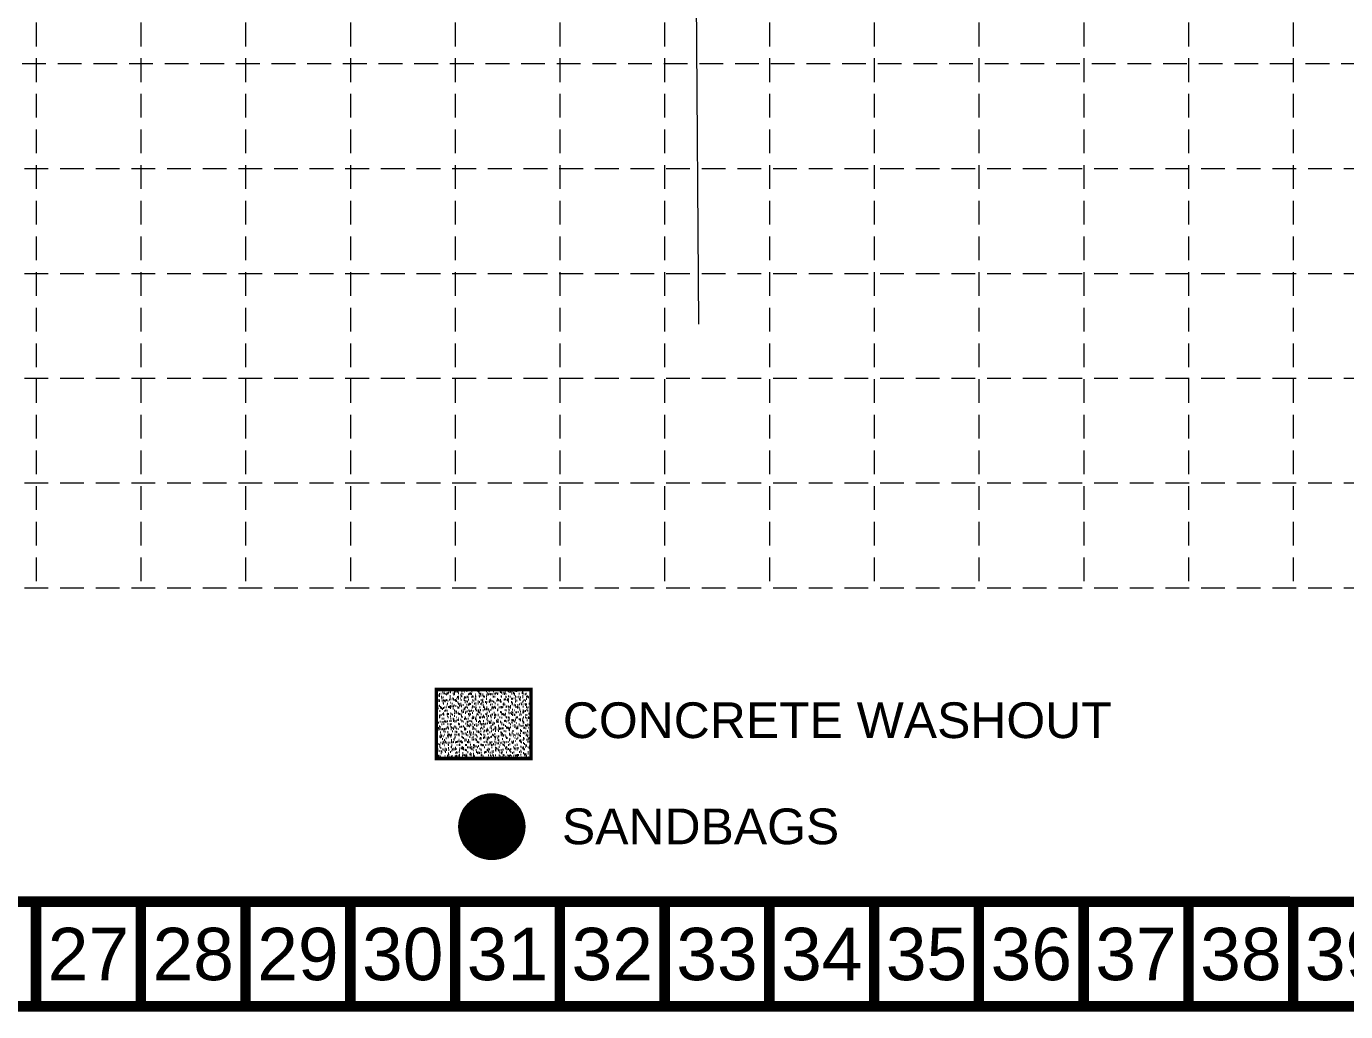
# Model space of a CAD drawing. Header units: feet. Extents: x 47819 to 50150, y 49272 to 50730.
# Drawn here: x 48799.2 to 49257.1, y 49271.6 to 49613.5 of the extents above; entities that cross this region are included whole.
import ezdxf
from ezdxf.enums import TextEntityAlignment as Align

# ---------------------------------------------------------------- set-up
doc = ezdxf.new("R2010")
doc.units = ezdxf.units.FT
doc.header["$MEASUREMENT"] = 0
doc.linetypes.add('HIDDEN', pattern=[0.375, 0.25, -0.125])
doc.layers.get('0').update_dxf_attribs({"color": 1})
for name, color, linetype in [('BASE', 7, 'Continuous'), ('GRID', 254, 'HIDDEN'), ('LEGEND', 7, 'Continuous')]:
    doc.layers.add(name, color=color, linetype=linetype)
doc.layers.add('Level 4', color=1, linetype='Continuous', lineweight=0)
doc.styles.add("L200'", font='ARIAL.TTF', dxfattribs={"height": 0.001969})
doc.styles.get("Standard").update_dxf_attribs({"font": 'ARIAL.TTF'})

msp = doc.modelspace()

# ---------------------------------------------------------------- hatches: boundary and pattern name
at = {"linetype": 'Continuous', "lineweight": 0}
h = msp.add_hatch(dxfattribs=at)
h.set_pattern_fill('ANSI31', color=3, style=0)
edge = h.paths.add_edge_path()
edge.add_arc((48960.77, 49335.8), 11.44, 0, 360)
at = {"layer": 'BASE'}
h = msp.add_hatch(dxfattribs=at)
h.set_pattern_fill('AR-SAND', color=30, scale=0.958973, style=0)
h.set_pattern_definition([(37.5, (49752.9983, 49287.5327), (-0.060409, 1.847772), [0, -1.457639, 0, -1.6302542, 0, -1.5583312]), (7.5, (49752.9983, 49287.5327), (1.697168, 2.706362), [0, -0.786358, 0, -1.313793, 0, -0.5034609]), (327.5, (49751.8187, 49287.5327), (2.9863782, 0.005427), [0, -0.4794865, 0, -1.7261515, 0, -2.2535867]), (317.5, (49751.8187, 49287.5327), (2.8827945, 0.841667), [0, -0.2397433, 0, -1.1315882, 0, -1.2946136])])
h.paths.add_polyline_path([(48974.34, 49359.46), (48974.34, 49383.43), (48941.51, 49383.43), (48941.51, 49359.46)])

# ---------------------------------------------------------------- linework, layer by layer
at = {"color": 3, "linetype": 'Continuous', "lineweight": 0}
msp.add_circle((48960.77, 49335.8), 11.44, dxfattribs=at)
at = {"layer": 'BASE', "const_width": 3.64}
for points in [[(47820.86, 49273.44), (50147.9, 49273.44), (50147.9, 50727.84), (47820.86, 50727.84)], [(47857.14, 49309.79), (50111.64, 49309.73), (50111.6, 50691.5), (47857.6, 50691.54)]]:
    msp.add_lwpolyline(points, close=True, dxfattribs=at)
at = {"layer": 'BASE', "color": 30, "const_width": 1.2}
msp.add_lwpolyline([(48941.51, 49359.46), (48974.34, 49359.46), (48974.34, 49383.43), (48941.51, 49383.43)], close=True, dxfattribs=at)
at = {"layer": 'BASE', "const_width": 3.64}
for points in [[(48802.58, 49273.44), (48802.58, 49309.8)], [(48838.94, 49273.44), (48838.94, 49309.8)], [(48875.3, 49273.44), (48875.3, 49309.8)], [(48911.66, 49273.44), (48911.66, 49309.8)], [(48948.02, 49273.44), (48948.02, 49309.8)], [(48984.38, 49273.44), (48984.38, 49309.8)], [(49020.74, 49273.44), (49020.74, 49309.8)], [(49057.1, 49273.44), (49057.1, 49309.8)], [(49093.46, 49273.44), (49093.46, 49309.8)], [(49129.82, 49273.44), (49129.82, 49309.8)], [(49166.18, 49273.44), (49166.18, 49309.8)], [(49202.54, 49273.44), (49202.54, 49309.8)], [(49238.9, 49273.44), (49238.9, 49309.8)]]:
    msp.add_lwpolyline(points, dxfattribs=at)
at = {"layer": 'GRID', "color": 252, "linetype": 'HIDDEN', "lineweight": 0, "ltscale": 33}
for p, q in [((48802.58, 50691.48), (48802.58, 49418.72)), ((48838.94, 50691.48), (48838.94, 49418.72)), ((48875.3, 50691.48), (48875.3, 49418.72)), ((48911.66, 50691.48), (48911.66, 49418.72)), ((48948.02, 50691.48), (48948.02, 49418.72)), ((48984.38, 50691.48), (48984.38, 49418.72)), ((49020.74, 50691.48), (49020.74, 49418.72)), ((49057.1, 50691.48), (49057.1, 49418.72)), ((49093.46, 50691.48), (49093.46, 49418.72)), ((49129.82, 50691.48), (49129.82, 49418.72)), ((49166.18, 50691.48), (49166.18, 49418.72)), ((49202.54, 50691.48), (49202.54, 49418.72)), ((49238.9, 50691.48), (49238.9, 49418.72)), ((47857.22, 49600.68), (50111.54, 49600.68)), ((47858.04, 49564.16), (50112.36, 49564.16)), ((47858.04, 49527.8), (50112.36, 49527.8)), ((47858.04, 49491.44), (50112.36, 49491.44)), ((47858.04, 49455.08), (50112.36, 49455.08)), ((47858.04, 49418.72), (50112.36, 49418.72))]:
    msp.add_line(p, q, dxfattribs=at)
at = {"layer": 'Level 4', "color": 7, "linetype": 'Continuous', "lineweight": 0}
msp.add_line((49031.72, 49623.2), (49032.44, 49510.21), dxfattribs=at)

# ---------------------------------------------------------------- texts
at = {"layer": 'BASE'}
for s, p in [('27', (48820.76, 49291.62)), ('28', (48857.12, 49291.62)), ('29', (48893.48, 49291.62)), ('30', (48929.84, 49291.62)), ('31', (48966.2, 49291.62)), ('32', (49002.56, 49291.62)), ('33', (49038.92, 49291.62)), ('34', (49075.28, 49291.62)), ('35', (49111.64, 49291.62)), ('36', (49148, 49291.62)), ('37', (49184.36, 49291.62)), ('38', (49220.72, 49291.62)), ('39', (49257.08, 49291.62))]:
    msp.add_text(s, height=18.18, dxfattribs=at).set_placement(p, align=Align.MIDDLE_CENTER)
at = {"layer": 'LEGEND', "style": "L200'"}
for s, height, p in [('CONCRETE WASHOUT', 12.3984, (48985.41, 49366.55)), ('SANDBAGS', 12.398, (48985.09, 49329.71))]:
    msp.add_text(s, height=height, dxfattribs=at).set_placement(p)

doc.saveas('drawing.dxf')
